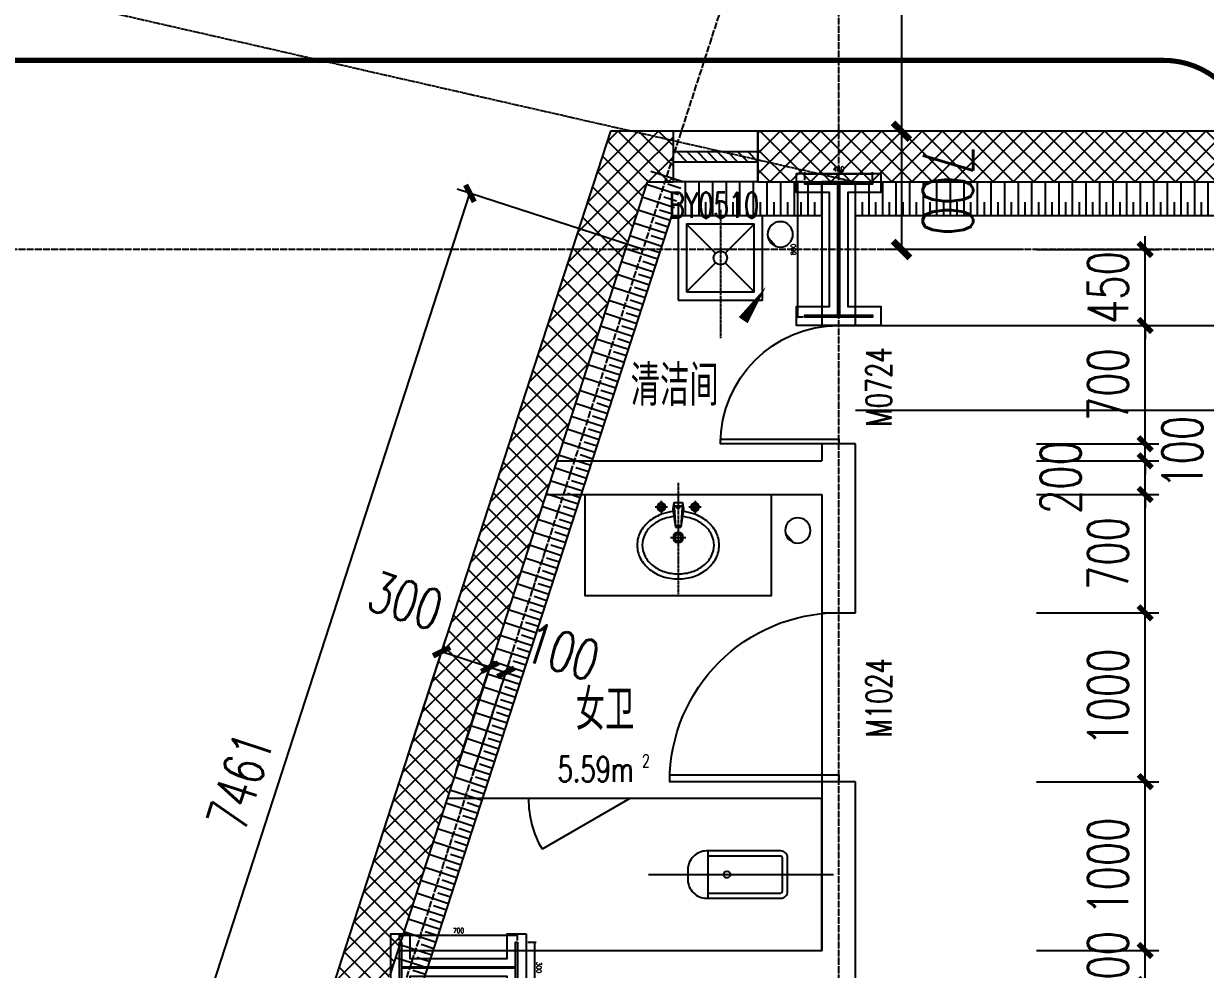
# Model space of a CAD drawing. Extents: x -954573 to 446329, y 489853 to 1226784.
# Drawn here: x -299678 to -292684, y 616459 to 622057 of the extents above; entities that cross this region are included whole.
import ezdxf

# ---------------------------------------------------------------- set-up
doc = ezdxf.new("R2010")
doc.units = 0
doc.header["$LTSCALE"] = 10
doc.header["$MEASUREMENT"] = 0
for name, pattern in [('10平面$0$10平面$1$DOTE', [2.42, 2, -0.2, 0.02, -0.2]), ('10平面$0$DOTE', [2.42, 2, -0.2, 0.02, -0.2]), ('10平面$1$DASH', [0.35, 0.25, -0.1])]:
    doc.linetypes.add(name, pattern=pattern)
doc.layers.get('Defpoints').update_dxf_attribs({"color": 210})
for name, color, linetype in [('10平面$0$10平面$1$A-AXIS-DOTE', 8, '10平面$0$10平面$1$DOTE'), ('10平面$0$99平面图例外参$0$A-HATCH-2', 251, 'Continuous'), ('10平面$0$A-AXIS-D', 8, 'Continuous'), ('10平面$0$A-AXIS-DOTE', 8, '10平面$0$DOTE'), ('10平面$0$A-AXIS-DP', 8, 'Continuous'), ('10平面$0$A-HATCH-2', 8, 'Continuous'), ('10平面$0$A-LIN-V', 8, 'Continuous'), ('10平面$0$A-WC', 8, 'Continuous'), ('10平面$0$A-WINDOW', 8, 'Continuous'), ('10平面$0$AS-COLN', 8, 'Continuous'), ('10平面$0$AS-WALL', 8, 'Continuous'), ('10平面$0$DIM_ELEV', 3, 'Continuous'), ('10平面$0$DIM_SYMB', 8, 'Continuous'), ('10平面$0$PUB_HATCH', 8, 'Continuous'), ('10平面$0$建-房间', 8, 'Continuous'), ('10平面$0$建-窗', 8, 'Continuous'), ('10平面$0$建-门', 8, 'Continuous'), ('10平面$0$建-门窗编号', 8, 'Continuous'), ('A-LIN-V', 9, 'Continuous')]:
    doc.layers.add(name, color=color, linetype=linetype)
doc.styles.add('10平面$0$_TCH_DIM_T3', font='SIMPLEX', dxfattribs={"width": 0.705882, "bigfont": 'GBCBIG'})
doc.styles.add('10平面$0$_TCH_SPACE', font='SIMPLEX', dxfattribs={"height": 5, "bigfont": 'GBCBIG'})
doc.styles.add('10平面$0$A-WIN-LABEL', font='SIMPLEX', dxfattribs={"bigfont": 'GBCBIG'})
doc.dimstyles.new('10平面$0$_TCH_ARCH&&10', dxfattribs={"dimtxt": 29.75, "dimasz": 10, "dimexe": 10, "dimexo": 10, "dimgap": 12.625, "dimtad": 1, "dimdec": 0, "dimzin": 0, "dimdsep": 46, "dimtxsty": '10平面$0$_TCH_DIM_T3', "dimblk": '10平面$0$_ArchTick', "dimcen": 0.09, "dimclrt": 7, "dimazin": 2, "dimtfac": 1, "dimtdec": 0, "dimtix": 1, "dimtmove": 2, "dimatfit": 3, "dimfxl": 0, "dimtolj": 1, "dimtzin": 0, "dimarcsym": 0})
doc.dimstyles.new('10平面$0$_TCH_ARCH&&100', dxfattribs={"dimtxt": 297.5, "dimasz": 100, "dimexe": 100, "dimexo": 100, "dimgap": 126.25, "dimtad": 1, "dimdec": 0, "dimzin": 0, "dimdsep": 46, "dimtxsty": '10平面$0$_TCH_DIM_T3', "dimblk": '10平面$0$_ArchTick', "dimcen": 0.09, "dimclrt": 7, "dimazin": 2, "dimtfac": 1, "dimtdec": 0, "dimtix": 1, "dimtmove": 2, "dimatfit": 3, "dimfxl": 0, "dimtolj": 1, "dimtzin": 0, "dimarcsym": 0})
doc.dimstyles.new('10平面$0$_TCH_ARCH&&80', dxfattribs={"dimtxt": 238, "dimasz": 80, "dimexe": 80, "dimexo": 80, "dimgap": 101, "dimtad": 1, "dimdec": 0, "dimzin": 0, "dimdsep": 46, "dimtxsty": '10平面$0$_TCH_DIM_T3', "dimblk": '10平面$0$_ArchTick', "dimcen": 0.09, "dimclrt": 7, "dimazin": 2, "dimtfac": 1, "dimtdec": 0, "dimtix": 1, "dimtmove": 2, "dimatfit": 3, "dimfxl": 0, "dimtolj": 1, "dimtzin": 0, "dimarcsym": 0})
pattern_1 = [(45, (60, 0), (-60.000061, 60.000061), []), (135, (60, 0), (-60.000061, -60.000061), [])]

# ---------------------------------------------------------------- blocks, each defined once
blk = doc.blocks.new('10平面$0$_ArchTick')
at = {"color": 0, "linetype": 'ByBlock', "const_width": 0.4}
blk.add_lwpolyline([(-0.5, -0.5), (0.5, 0.5)], dxfattribs=at)
blk = doc.blocks.new('*D2904')
at = {"layer": '10平面$0$A-AXIS-D', "color": 0, "lineweight": -2}
for p, q in [((-73024, -183400), (-73846.2, -183400)), ((-73746.2, -183400), (-73746.2, -184100)), ((-73024, -184100), (-73846.2, -184100))]:
    blk.add_line(p, q, dxfattribs=at)
at = {"layer": 'Defpoints', "color": 0}
for p in [(-72924, -183400), (-73746.2, -184100), (-72924, -184100)]:
    blk.add_point(p, dxfattribs=at)
at = {"layer": '10平面$0$A-AXIS-D', "color": 0, "lineweight": -2, "xscale": 100, "yscale": 100, "zscale": 100}
for p, rotation in [((-73746.2, -183400), 90), ((-73746.2, -184100), 270)]:
    blk.add_blockref('10平面$0$_ArchTick', p, dxfattribs=dict(at, rotation=rotation))
at = {"layer": '10平面$0$A-AXIS-D', "color": 7, "insert": (-73471.2, -183750), "char_height": 297.5, "attachment_point": 5, "rotation": 270, "style": '10平面$0$_TCH_DIM_T3'}
blk.add_mtext('\\A1;700', dxfattribs=at)
blk = doc.blocks.new('*D2905')
at = {"layer": '10平面$0$A-AXIS-D', "color": 0, "lineweight": -2}
for p, q in [((-73024, -165400), (-73846.2, -165400)), ((-73746.2, -165400), (-73746.2, -183400)), ((-73024, -183400), (-73846.2, -183400))]:
    blk.add_line(p, q, dxfattribs=at)
at = {"layer": 'Defpoints', "color": 0}
for p in [(-72924, -165400), (-73746.2, -183400), (-72924, -183400)]:
    blk.add_point(p, dxfattribs=at)
at = {"layer": '10平面$0$A-AXIS-D', "color": 0, "lineweight": -2, "xscale": 100, "yscale": 100, "zscale": 100}
for p, rotation in [((-73746.2, -165400), 90), ((-73746.2, -183400), 270)]:
    blk.add_blockref('10平面$0$_ArchTick', p, dxfattribs=dict(at, rotation=rotation))
at = {"layer": '10平面$0$A-AXIS-D', "color": 7, "insert": (-73471.2, -174400), "char_height": 297.5, "attachment_point": 5, "rotation": 270, "style": '10平面$0$_TCH_DIM_T3'}
blk.add_mtext('\\A1;18000', dxfattribs=at)
blk = doc.blocks.new('10平面$0$A$C34D37DA4')
at = {"ltscale": 0.5}
for points in [[(-250, -107.7), (250, -107.7), (250, 392.3), (-250, 392.3)], [(-200, -57.7), (200, -57.7), (200, 342.3), (-200, 342.3)]]:
    blk.add_lwpolyline(points, close=True, dxfattribs=at)
for points in [[(-200, 342.3), (-28.3, 170.5)], [(28.3, 170.5), (200, 342.3)], [(-200, -57.7), (-28.3, 114)], [(28.3, 114), (200, -57.7)]]:
    blk.add_lwpolyline(points, dxfattribs=at)
blk.add_circle((0, 142.3), 40, dxfattribs=at)
at = {"layer": '10平面$0$A-AXIS-DOTE'}
blk.add_lwpolyline([(0, 427.4), (0, -332.6)], dxfattribs=at)
blk = doc.blocks.new('10平面$0$4324324')
at = {"layer": '10平面$0$A-HATCH-2', "linetype": '10平面$1$DASH'}
for p, q in [((-294754.2, 620270), (-135554.2, 620270)), ((-294754.2, 619770), (-135554.2, 619770))]:
    blk.add_line(p, q, dxfattribs=at)
blk = doc.blocks.new('*D3408')
at = {"layer": '10平面$0$A-AXIS-DP', "color": 0, "lineweight": -2}
for p, q in [((-165054.2, 621030), (-165054.2, 621078.7)), ((-165054.2, 621068.7), (-164654.2, 621068.7)), ((-164654.2, 621030), (-164654.2, 621078.7))]:
    blk.add_line(p, q, dxfattribs=at)
at = {"layer": 'Defpoints', "color": 0}
for p in [(-164654.2, 621068.7), (-165054.2, 621020), (-164654.2, 621020)]:
    blk.add_point(p, dxfattribs=at)
at = {"layer": '10平面$0$A-AXIS-DP', "color": 0, "lineweight": -2, "xscale": 10, "yscale": 10, "zscale": 10, "rotation": 180}
blk.add_blockref('10平面$0$_ArchTick', (-165054.2, 621068.7), dxfattribs=at)
at = {"layer": '10平面$0$A-AXIS-DP', "color": 0, "lineweight": -2, "xscale": 10, "yscale": 10, "zscale": 10}
blk.add_blockref('10平面$0$_ArchTick', (-164654.2, 621068.7), dxfattribs=at)
at = {"layer": '10平面$0$A-AXIS-DP', "color": 7, "insert": (-164854.2, 621096.2), "char_height": 29.75, "attachment_point": 5, "style": '10平面$0$_TCH_DIM_T3'}
blk.add_mtext('\\A1;400', dxfattribs=at)
blk = doc.blocks.new('*D3409')
at = {"layer": '10平面$0$A-AXIS-DP', "color": 0, "lineweight": -2}
for p, q in [((-165064.2, 621020), (-165105.4, 621020)), ((-165095.4, 620220), (-165095.4, 621020)), ((-165064.2, 620220), (-165105.4, 620220))]:
    blk.add_line(p, q, dxfattribs=at)
at = {"layer": 'Defpoints', "color": 0}
for p in [(-165095.4, 621020), (-165054.2, 621020), (-165054.2, 620220)]:
    blk.add_point(p, dxfattribs=at)
at = {"layer": '10平面$0$A-AXIS-DP', "color": 0, "lineweight": -2, "xscale": 10, "yscale": 10, "zscale": 10}
for p, rotation in [((-165095.4, 621020), 90), ((-165095.4, 620220), 270)]:
    blk.add_blockref('10平面$0$_ArchTick', p, dxfattribs=dict(at, rotation=rotation))
at = {"layer": '10平面$0$A-AXIS-DP', "color": 7, "insert": (-165122.9, 620620), "char_height": 29.75, "attachment_point": 5, "rotation": 90, "style": '10平面$0$_TCH_DIM_T3'}
blk.add_mtext('\\A1;800', dxfattribs=at)
blk = doc.blocks.new('*D3404')
at = {"layer": '10平面$0$A-AXIS-DP', "color": 0, "lineweight": -2}
for p, q in [((-195790, 766880), (-195790, 766928.7)), ((-195790, 766918.7), (-195490, 766918.7)), ((-195490, 766880), (-195490, 766928.7))]:
    blk.add_line(p, q, dxfattribs=at)
at = {"layer": 'Defpoints', "color": 0}
for p in [(-195790, 766870), (-195490, 766918.7), (-195490, 766870)]:
    blk.add_point(p, dxfattribs=at)
at = {"layer": '10平面$0$A-AXIS-DP', "color": 0, "lineweight": -2, "xscale": 10, "yscale": 10, "zscale": 10, "rotation": 180}
blk.add_blockref('10平面$0$_ArchTick', (-195790, 766918.7), dxfattribs=at)
at = {"layer": '10平面$0$A-AXIS-DP', "color": 0, "lineweight": -2, "xscale": 10, "yscale": 10, "zscale": 10}
blk.add_blockref('10平面$0$_ArchTick', (-195490, 766918.7), dxfattribs=at)
at = {"layer": '10平面$0$A-AXIS-DP', "color": 7, "insert": (-195640, 766946.2), "char_height": 29.75, "attachment_point": 5, "style": '10平面$0$_TCH_DIM_T3'}
blk.add_mtext('\\A1;300', dxfattribs=at)
blk = doc.blocks.new('*D3405')
at = {"layer": '10平面$0$A-AXIS-DP', "color": 0, "lineweight": -2}
for p, q in [((-195800, 766820), (-195841.2, 766820)), ((-195831.2, 766120), (-195831.2, 766820)), ((-195800, 766120), (-195841.2, 766120))]:
    blk.add_line(p, q, dxfattribs=at)
at = {"layer": 'Defpoints', "color": 0}
for p in [(-195831.2, 766820), (-195790, 766820), (-195790, 766120)]:
    blk.add_point(p, dxfattribs=at)
at = {"layer": '10平面$0$A-AXIS-DP', "color": 0, "lineweight": -2, "xscale": 10, "yscale": 10, "zscale": 10}
for p, rotation in [((-195831.2, 766820), 90), ((-195831.2, 766120), 270)]:
    blk.add_blockref('10平面$0$_ArchTick', p, dxfattribs=dict(at, rotation=rotation))
at = {"layer": '10平面$0$A-AXIS-DP', "color": 7, "insert": (-195858.7, 766470), "char_height": 29.75, "attachment_point": 5, "rotation": 90, "style": '10平面$0$_TCH_DIM_T3'}
blk.add_mtext('\\A1;700', dxfattribs=at)
blk = doc.blocks.new('10平面$0$45345')
at = {"layer": '10平面$0$A-WC'}
h = blk.add_hatch(dxfattribs=at)
h.set_pattern_fill('ANSI31', color=256, scale=10)
h.set_pattern_definition([(30, (40598742844.535, 3385776346.45), (-7.9375, 13.74815), [])])
edge = h.paths.add_edge_path()
edge.add_arc((40598742441.347763, 3385774511.717568), 50, 0, 360)
blk.add_circle((40598742441.347763, 3385774511.717568), 50, dxfattribs=at)
blk = doc.blocks.new('10平面$0$3132')
at = {"layer": '10平面$0$DIM_ELEV', "linetype": '10平面$1$DASH', "const_width": 30}
blk.add_lwpolyline([(-300250, 621840), (-292930, 621840, -0.414214), (-292430, 621340), (-292430, 609770, -0.414214), (-292930, 609270), (-300250, 609270, -0.414214), (-300750, 609770), (-300750, 621340, -0.414214)], format="xyb", close=True, dxfattribs=at)
blk = doc.blocks.new('10平面$0$99平面图例外参$0$$LinePat$填挖边坡')
at = {"color": 0}
for p, q in [((0, 0), (0, -1500)), ((300, 0), (300, -600))]:
    blk.add_line(p, q, dxfattribs=at)
at = {"layer": 'Defpoints', "color": 0}
blk.add_point((600, 0), dxfattribs=at)
blk = doc.blocks.new('10平面$0$34242343243')
at = {"layer": '10平面$0$A-LIN-V'}
for p, q in [((-298648.3, 612270), (-295841.6, 620920.1)), ((-294954.2, 620920.1), (-295841.6, 620920.1)), ((-281908.2, 620920.1), (-294754.2, 620920.1))]:
    blk.add_line(p, q, dxfattribs=at)
at = {"layer": '10平面$0$99平面图例外参$0$A-HATCH-2', "color": 203, "yscale": 0.1333333333333333, "zscale": 0.1333333333333333}
for p, xscale, rotation in [((-295776.7, 621120.1), 0.1336816803580045, 252.0237134181385), ((-295801.5, 621043.8), 0.1336816803580045, 252.0237134181385), ((-295761, 620920.1), 0.1344628163811462, 179.9999999990455), ((-295680.3, 620920.1), 0.1344628163811462, 179.9999999990455), ((-295599.6, 620920.1), 0.1344628163811462, 179.9999999990455), ((-295518.9, 620920.1), 0.1344628163811462, 179.9999999990455), ((-295438.3, 620920.1), 0.1344628163811462, 179.9999999990455), ((-295357.6, 620920.1), 0.1344628163811462, 179.9999999990455), ((-295276.9, 620920.1), 0.1344628163811462, 179.9999999990455), ((-295196.2, 620920.1), 0.1344628163811462, 179.9999999990455), ((-295115.5, 620920.1), 0.1344628163811462, 179.9999999990455), ((-295034.9, 620920.1), 0.1344628163811462, 179.9999999990455), ((-294954.2, 620920.1), 0.1344628163811462, 179.9999999990455), ((-294673.9, 620920.1), 0.1338124999985388, 179.9999999990436), ((-294593.6, 620920.1), 0.1338124999985388, 179.9999999990436), ((-294513.3, 620920.1), 0.1338124999985388, 179.9999999990436), ((-294433, 620920.1), 0.1338124999985388, 179.9999999990436), ((-294352.7, 620920.1), 0.1338124999985388, 179.9999999990436), ((-294272.5, 620920.1), 0.1338124999985388, 179.9999999990436), ((-294192.2, 620920.1), 0.1338124999985388, 179.9999999990436), ((-294111.9, 620920.1), 0.1338124999985388, 179.9999999990436), ((-294031.6, 620920.1), 0.1338124999985388, 179.9999999990436), ((-293951.3, 620920.1), 0.1338124999985388, 179.9999999990436), ((-293871, 620920.1), 0.1338124999985388, 179.9999999990436), ((-293790.7, 620920.1), 0.1338124999985388, 179.9999999990436), ((-293710.4, 620920.1), 0.1338124999985388, 179.9999999990436), ((-293630.2, 620920.1), 0.1338124999985388, 179.9999999990436), ((-293549.9, 620920.1), 0.1338124999985388, 179.9999999990436), ((-293469.6, 620920.1), 0.1338124999985388, 179.9999999990436), ((-293389.3, 620920.1), 0.1338124999985388, 179.9999999990436), ((-293309, 620920.1), 0.1338124999985388, 179.9999999990436), ((-293228.7, 620920.1), 0.1338124999985388, 179.9999999990436), ((-293148.4, 620920.1), 0.1338124999985388, 179.9999999990436), ((-293068.1, 620920.1), 0.1338124999985388, 179.9999999990436), ((-292987.9, 620920.1), 0.1338124999985388, 179.9999999990436), ((-292907.6, 620920.1), 0.1338124999985388, 179.9999999990436), ((-292827.3, 620920.1), 0.1338124999985388, 179.9999999990436), ((-292747, 620920.1), 0.1338124999985388, 179.9999999990436), ((-292666.7, 620920.1), 0.1338124999985388, 179.9999999990436), ((-295826.3, 620967.5), 0.1336816803580045, 252.0237134181385), ((-295851, 620891.2), 0.1336816803580045, 252.0237134181385), ((-295875.8, 620814.9), 0.1336816803580045, 252.0237134181385), ((-295900.5, 620738.6), 0.1336816803580045, 252.0237134181385), ((-295925.3, 620662.3), 0.1336816803580045, 252.0237134181385), ((-295950, 620586), 0.1336816803580045, 252.0237134181385), ((-295974.8, 620509.7), 0.1336816803580045, 252.0237134181385), ((-295999.5, 620433.4), 0.1336816803580045, 252.0237134181385), ((-296024.3, 620357.1), 0.1336816803580045, 252.0237134181385), ((-296049, 620280.8), 0.1336816803580045, 252.0237134181385), ((-296073.8, 620204.5), 0.1336816803580045, 252.0237134181385), ((-296098.6, 620128.2), 0.1336816803580045, 252.0237134181385), ((-296123.3, 620051.9), 0.1336816803580045, 252.0237134181385), ((-296148.1, 619975.6), 0.1336816803580045, 252.0237134181385), ((-296172.8, 619899.4), 0.1336816803580045, 252.0237134181385), ((-296197.6, 619823.1), 0.1336816803580045, 252.0237134181385), ((-296222.3, 619746.8), 0.1336816803580045, 252.0237134181385), ((-296247.1, 619670.5), 0.1336816803580045, 252.0237134181385), ((-296271.8, 619594.2), 0.1336816803580045, 252.0237134181385), ((-296296.6, 619517.9), 0.1336816803580045, 252.0237134181385), ((-296321.3, 619441.6), 0.1336816803580045, 252.0237134181385), ((-296346.1, 619365.3), 0.1336816803580045, 252.0237134181385), ((-296370.9, 619289), 0.1336816803580045, 252.0237134181385), ((-296395.6, 619212.7), 0.1336816803580045, 252.0237134181385), ((-296420.4, 619136.4), 0.1336816803580045, 252.0237134181385), ((-296445.1, 619060.1), 0.1336816803580045, 252.0237134181385), ((-296469.9, 618983.8), 0.1336816803580045, 252.0237134181385), ((-296494.6, 618907.5), 0.1336816803580045, 252.0237134181385), ((-296519.4, 618831.2), 0.1336816803580045, 252.0237134181385), ((-296544.1, 618755), 0.1336816803580045, 252.0237134181385), ((-296568.9, 618678.7), 0.1336816803580045, 252.0237134181385), ((-296593.6, 618602.4), 0.1336816803580045, 252.0237134181385), ((-296618.4, 618526.1), 0.1336816803580045, 252.0237134181385), ((-296643.1, 618449.8), 0.1336816803580045, 252.0237134181385), ((-296667.9, 618373.5), 0.1336816803580045, 252.0237134181385), ((-296692.7, 618297.2), 0.1336816803580045, 252.0237134181385), ((-296717.4, 618220.9), 0.1336816803580045, 252.0237134181385), ((-296742.2, 618144.6), 0.1336816803580045, 252.0237134181385), ((-296766.9, 618068.3), 0.1336816803580045, 252.0237134181385), ((-296791.7, 617992), 0.1336816803580045, 252.0237134181385), ((-296816.4, 617915.7), 0.1336816803580045, 252.0237134181385), ((-296841.2, 617839.4), 0.1336816803580045, 252.0237134181385), ((-296865.9, 617763.1), 0.1336816803580045, 252.0237134181385), ((-296890.7, 617686.8), 0.1336816803580045, 252.0237134181385), ((-296915.4, 617610.5), 0.1336816803580045, 252.0237134181385), ((-296940.2, 617534.3), 0.1336816803580045, 252.0237134181385), ((-296965, 617458), 0.1336816803580045, 252.0237134181385), ((-296989.7, 617381.7), 0.1336816803580045, 252.0237134181385), ((-297014.5, 617305.4), 0.1336816803580045, 252.0237134181385), ((-297039.2, 617229.1), 0.1336816803580045, 252.0237134181385), ((-297064, 617152.8), 0.1336816803580045, 252.0237134181385), ((-297088.7, 617076.5), 0.1336816803580045, 252.0237134181385), ((-297113.5, 617000.2), 0.1336816803580045, 252.0237134181385), ((-297138.2, 616923.9), 0.1336816803580045, 252.0237134181385), ((-297163, 616847.6), 0.1336816803580045, 252.0237134181385), ((-297187.7, 616771.3), 0.1336816803580045, 252.0237134181385), ((-297212.5, 616695), 0.1336816803580045, 252.0237134181385), ((-297237.3, 616618.7), 0.1336816803580045, 252.0237134181385), ((-297262, 616542.4), 0.1336816803580045, 252.0237134181385), ((-297286.8, 616466.1), 0.1336816803580045, 252.0237134181385)]:
    blk.add_blockref('10平面$0$99平面图例外参$0$$LinePat$填挖边坡', p, dxfattribs=dict(at, xscale=xscale, rotation=rotation))
blk = doc.blocks.new('10平面$0$343243')
at = {"layer": '10平面$0$10平面$1$A-AXIS-DOTE'}
blk.add_lwpolyline([(-137039.2, 783550), (-137039.2, 784210)], dxfattribs=at)
at = {"layer": '10平面$0$A-WC'}
for p, q in [((-137084.2, 783875), (-136994.1, 783875)), ((-137039.2, 783829.9), (-137039.2, 783920.1)), ((-137070.6, 783706.5), (-137055.9, 783814.2)), ((-137064.2, 783667.6), (-137055.9, 783814.2)), ((-137056.4, 783804.1), (-137022, 783804.1)), ((-137055.9, 783814.2), (-137022.5, 783814.2)), ((-137014.2, 783667.6), (-137022.5, 783814.2)), ((-137007.7, 783706.5), (-137022.5, 783814.2)), ((-137139.2, 783657.5), (-137139.2, 783730.5)), ((-136939.2, 783657.5), (-136939.2, 783730.5)), ((-137175.7, 783694), (-137102.7, 783694)), ((-137064.2, 783667.6), (-137070.6, 783706.5)), ((-137064.2, 783667.6), (-137014.2, 783667.6)), ((-137063.1, 783687.3), (-137015.3, 783687.3)), ((-137014.2, 783667.6), (-137007.7, 783706.5)), ((-136975.7, 783694), (-136902.7, 783694))]:
    blk.add_line(p, q, dxfattribs=at)
for points in [[(-137068.6, 783721.5, -0.055034), (-137132.1, 783735, -0.088849), (-137208.4, 783776.4, -0.104988), (-137263.3, 783843.2, -0.12017), (-137282, 783920, -0.12017), (-137263.3, 783996.8, -0.104988), (-137208.4, 784063.6, -0.088849), (-137132.1, 784105, -0.080052), (-137039.2, 784120, -0.080052)], [(-137064.5, 783751.2, -0.056066), (-137122.6, 783763.4, -0.088849), (-137189.7, 783799.8, -0.104988), (-137236.6, 783857, -0.12017), (-137252, 783920, -0.12017), (-137236.6, 783983, -0.104988), (-137189.7, 784040.2, -0.088849), (-137122.6, 784076.6, -0.080052), (-137039.2, 784090, -0.080052)], [(-137039.2, 784120, -0.080052), (-136946.3, 784105, -0.088849), (-136870, 784063.6, -0.104988), (-136815.1, 783996.8, -0.12017), (-136796.4, 783920, -0.12017), (-136815.1, 783843.2, -0.104988), (-136870, 783776.4, -0.088849), (-136946.3, 783735, -0.055034), (-137009.8, 783721.5, -0.080052)], [(-137039.2, 784090, -0.080052), (-136955.7, 784076.6, -0.088849), (-136888.7, 784040.2, -0.104988), (-136841.7, 783983, -0.12017), (-136826.4, 783920, -0.12017), (-136841.7, 783857, -0.104988), (-136888.7, 783799.8, -0.088849), (-136955.7, 783763.4, -0.056066), (-137013.9, 783751.2, -0.080052)]]:
    blk.add_lwpolyline(points, format="xyb", dxfattribs=at)
for centre, radius in [((-137039.2, 783875), 30), ((-137039.2, 783875), 20), ((-137139.2, 783694), 25), ((-136939.2, 783694), 25), ((-137139.2, 783694), 15), ((-136939.2, 783694), 15)]:
    blk.add_circle(centre, radius, dxfattribs=at)
for centre, start, end in [((-137040.4, 783694.7), 80.52523, 279.47477), ((-137038, 783694.7), 260.52523, 99.47477)]:
    blk.add_arc(centre, 7.19, start, end, dxfattribs=at)
blk = doc.blocks.new('*D3639')
at = {"layer": '10平面$0$A-AXIS-DP', "color": 0, "lineweight": -2}
for p, q in [((-297402.9, 617728.2), (-297179.6, 618416.4)), ((-297204.3, 618340.3), (-296919, 618247.7)), ((-297117.6, 617635.7), (-296894.3, 618323.8))]:
    blk.add_line(p, q, dxfattribs=at)
at = {"layer": 'Defpoints', "color": 0}
for p in [(-296919, 618247.7), (-297427.6, 617652.2), (-297142.3, 617559.6)]:
    blk.add_point(p, dxfattribs=at)
at = {"layer": '10平面$0$A-AXIS-DP', "color": 0, "lineweight": -2, "xscale": 80, "yscale": 80, "zscale": 80}
for p, rotation in [((-297204.3, 618340.3), 162.0237134181401), ((-296919, 618247.7), 342.02371341814)]:
    blk.add_blockref('10平面$0$_ArchTick', p, dxfattribs=dict(at, rotation=rotation))
at = {"layer": '10平面$0$A-AXIS-DP', "color": 7, "insert": (-297418, 618640.9), "char_height": 238, "attachment_point": 5, "rotation": 342.02371, "style": '10平面$0$_TCH_DIM_T3'}
blk.add_mtext('\\A1;300', dxfattribs=at)
blk = doc.blocks.new('*D3640')
at = {"layer": '10平面$0$A-AXIS-DP', "color": 0, "lineweight": -2}
for p, q in [((-297117.6, 617635.7), (-296894.3, 618323.8)), ((-297022.4, 617604.8), (-296799.2, 618293)), ((-296919, 618247.7), (-296995.1, 618272.4)), ((-296919, 618247.7), (-296823.8, 618216.9)), ((-296823.8, 618216.9), (-296747.8, 618192.2))]:
    blk.add_line(p, q, dxfattribs=at)
at = {"layer": 'Defpoints', "color": 0}
for p in [(-296823.8, 618216.9), (-297142.3, 617559.6), (-297047.1, 617528.7)]:
    blk.add_point(p, dxfattribs=at)
at = {"layer": '10平面$0$A-AXIS-DP', "color": 0, "lineweight": -2, "xscale": 80, "yscale": 80, "zscale": 80}
for p, rotation in [((-296919, 618247.7), 342.0237134181418), ((-296823.8, 618216.9), 162.0237134181418)]:
    blk.add_blockref('10平面$0$_ArchTick', p, dxfattribs=dict(at, rotation=rotation))
at = {"layer": '10平面$0$A-AXIS-DP', "color": 7, "insert": (-296489.6, 618339.7), "char_height": 238, "attachment_point": 5, "rotation": 342.02371, "style": '10平面$0$_TCH_DIM_T3'}
blk.add_mtext('\\A1;100', dxfattribs=at)
blk = doc.blocks.new('*D3649')
at = {"layer": '10平面$0$A-AXIS-DP', "color": 0, "lineweight": -2}
for p, q in [((-299339.3, 613955.4), (-297036.6, 621052.5)), ((-296011.7, 620720), (-297112.7, 621077.2)), ((-298314.4, 613622.9), (-299415.4, 613980.1))]:
    blk.add_line(p, q, dxfattribs=at)
at = {"layer": 'Defpoints', "color": 0}
for p in [(-297036.6, 621052.5), (-295935.6, 620695.3), (-298238.3, 613598.2)]:
    blk.add_point(p, dxfattribs=at)
at = {"layer": '10平面$0$A-AXIS-DP', "color": 0, "lineweight": -2, "xscale": 80, "yscale": 80, "zscale": 80}
for p, rotation in [((-297036.6, 621052.5), 72.02371341813668), ((-299339.3, 613955.4), 252.0237134181367)]:
    blk.add_blockref('10平面$0$_ArchTick', p, dxfattribs=dict(at, rotation=rotation))
at = {"layer": '10平面$0$A-AXIS-DP', "color": 7, "insert": (-298397.2, 617571.9), "char_height": 238, "attachment_point": 5, "rotation": 72.02371, "style": '10平面$0$_TCH_DIM_T3'}
blk.add_mtext('\\A1;7461', dxfattribs=at)
blk = doc.blocks.new('*D3709')
at = {"layer": '10平面$0$A-AXIS-DP', "color": 0, "lineweight": -2}
for p, q in [((-293040, 616570), (-293040, 616650)), ((-293684.2, 616570), (-292960, 616570)), ((-293040, 616370), (-293040, 616570)), ((-293684.2, 616370), (-292960, 616370)), ((-293040, 616370), (-293040, 616290))]:
    blk.add_line(p, q, dxfattribs=at)
at = {"layer": 'Defpoints', "color": 0}
for p in [(-293764.2, 616570), (-293040, 616570), (-293764.2, 616370)]:
    blk.add_point(p, dxfattribs=at)
at = {"layer": '10平面$0$A-AXIS-DP', "color": 0, "lineweight": -2, "xscale": 80, "yscale": 80, "zscale": 80}
for p, rotation in [((-293040, 616570), 270), ((-293040, 616370), 90)]:
    blk.add_blockref('10平面$0$_ArchTick', p, dxfattribs=dict(at, rotation=rotation))
at = {"layer": '10平面$0$A-AXIS-DP', "color": 7, "insert": (-293260, 616470), "char_height": 238, "attachment_point": 5, "rotation": 90, "style": '10平面$0$_TCH_DIM_T3'}
blk.add_mtext('\\A1;200', dxfattribs=at)
blk = doc.blocks.new('*D3710')
at = {"layer": '10平面$0$A-AXIS-DP', "color": 0, "lineweight": -2}
for p, q in [((-293684.2, 617570), (-292960, 617570)), ((-293040, 616570), (-293040, 617570)), ((-293684.2, 616570), (-292960, 616570))]:
    blk.add_line(p, q, dxfattribs=at)
at = {"layer": 'Defpoints', "color": 0}
for p in [(-293764.2, 617570), (-293040, 617570), (-293764.2, 616570)]:
    blk.add_point(p, dxfattribs=at)
at = {"layer": '10平面$0$A-AXIS-DP', "color": 0, "lineweight": -2, "xscale": 80, "yscale": 80, "zscale": 80}
for p, rotation in [((-293040, 617570), 90), ((-293040, 616570), 270)]:
    blk.add_blockref('10平面$0$_ArchTick', p, dxfattribs=dict(at, rotation=rotation))
at = {"layer": '10平面$0$A-AXIS-DP', "color": 7, "insert": (-293260, 617070), "char_height": 238, "attachment_point": 5, "rotation": 90, "style": '10平面$0$_TCH_DIM_T3'}
blk.add_mtext('\\A1;1000', dxfattribs=at)
blk = doc.blocks.new('*D3711')
at = {"layer": '10平面$0$A-AXIS-DP', "color": 0, "lineweight": -2}
for p, q in [((-293684.2, 618570), (-292960, 618570)), ((-293040, 617570), (-293040, 618570)), ((-293684.2, 617570), (-292960, 617570))]:
    blk.add_line(p, q, dxfattribs=at)
at = {"layer": 'Defpoints', "color": 0}
for p in [(-293764.2, 618570), (-293040, 618570), (-293764.2, 617570)]:
    blk.add_point(p, dxfattribs=at)
at = {"layer": '10平面$0$A-AXIS-DP', "color": 0, "lineweight": -2, "xscale": 80, "yscale": 80, "zscale": 80}
for p, rotation in [((-293040, 618570), 90), ((-293040, 617570), 270)]:
    blk.add_blockref('10平面$0$_ArchTick', p, dxfattribs=dict(at, rotation=rotation))
at = {"layer": '10平面$0$A-AXIS-DP', "color": 7, "insert": (-293260, 618070), "char_height": 238, "attachment_point": 5, "rotation": 90, "style": '10平面$0$_TCH_DIM_T3'}
blk.add_mtext('\\A1;1000', dxfattribs=at)
blk = doc.blocks.new('*D3712')
at = {"layer": '10平面$0$A-AXIS-DP', "color": 0, "lineweight": -2}
for p, q in [((-293684.2, 619270), (-292960, 619270)), ((-293040, 618570), (-293040, 619270)), ((-293684.2, 618570), (-292960, 618570))]:
    blk.add_line(p, q, dxfattribs=at)
at = {"layer": 'Defpoints', "color": 0}
for p in [(-293764.2, 619270), (-293040, 619270), (-293764.2, 618570)]:
    blk.add_point(p, dxfattribs=at)
at = {"layer": '10平面$0$A-AXIS-DP', "color": 0, "lineweight": -2, "xscale": 80, "yscale": 80, "zscale": 80}
for p, rotation in [((-293040, 619270), 90), ((-293040, 618570), 270)]:
    blk.add_blockref('10平面$0$_ArchTick', p, dxfattribs=dict(at, rotation=rotation))
at = {"layer": '10平面$0$A-AXIS-DP', "color": 7, "insert": (-293260, 618920), "char_height": 238, "attachment_point": 5, "rotation": 90, "style": '10平面$0$_TCH_DIM_T3'}
blk.add_mtext('\\A1;700', dxfattribs=at)
blk = doc.blocks.new('*D3713')
at = {"layer": '10平面$0$A-AXIS-DP', "color": 0, "lineweight": -2}
for p, q in [((-293040, 619470), (-293040, 619550)), ((-293684.2, 619470), (-292960, 619470)), ((-293040, 619270), (-293040, 619470)), ((-293684.2, 619270), (-292960, 619270)), ((-293040, 619270), (-293040, 619190))]:
    blk.add_line(p, q, dxfattribs=at)
at = {"layer": 'Defpoints', "color": 0}
for p in [(-293764.2, 619470), (-293040, 619470), (-293764.2, 619270)]:
    blk.add_point(p, dxfattribs=at)
at = {"layer": '10平面$0$A-AXIS-DP', "color": 0, "lineweight": -2, "xscale": 80, "yscale": 80, "zscale": 80}
for p, rotation in [((-293040, 619470), 270), ((-293040, 619270), 90)]:
    blk.add_blockref('10平面$0$_ArchTick', p, dxfattribs=dict(at, rotation=rotation))
at = {"layer": '10平面$0$A-AXIS-DP', "color": 7, "insert": (-293540, 619370), "char_height": 238, "attachment_point": 5, "rotation": 90, "style": '10平面$0$_TCH_DIM_T3'}
blk.add_mtext('\\A1;200', dxfattribs=at)
blk = doc.blocks.new('*D3714')
at = {"layer": '10平面$0$A-AXIS-DP', "color": 0, "lineweight": -2}
for p, q in [((-293040, 619570), (-293040, 619650)), ((-293684.2, 619570), (-292960, 619570)), ((-293040, 619470), (-293040, 619570)), ((-293684.2, 619470), (-292960, 619470)), ((-293040, 619470), (-293040, 619390))]:
    blk.add_line(p, q, dxfattribs=at)
at = {"layer": 'Defpoints', "color": 0}
for p in [(-293764.2, 619570), (-293040, 619570), (-293764.2, 619470)]:
    blk.add_point(p, dxfattribs=at)
at = {"layer": '10平面$0$A-AXIS-DP', "color": 0, "lineweight": -2, "xscale": 80, "yscale": 80, "zscale": 80}
for p, rotation in [((-293040, 619570), 270), ((-293040, 619470), 90)]:
    blk.add_blockref('10平面$0$_ArchTick', p, dxfattribs=dict(at, rotation=rotation))
at = {"layer": '10平面$0$A-AXIS-DP', "color": 7, "insert": (-292820, 619520), "char_height": 238, "attachment_point": 5, "rotation": 90, "style": '10平面$0$_TCH_DIM_T3'}
blk.add_mtext('\\A1;100', dxfattribs=at)
blk = doc.blocks.new('*D3715')
at = {"layer": '10平面$0$A-AXIS-DP', "color": 0, "lineweight": -2}
for p, q in [((-293684.2, 620270), (-292960, 620270)), ((-293040, 619570), (-293040, 620270)), ((-293684.2, 619570), (-292960, 619570))]:
    blk.add_line(p, q, dxfattribs=at)
at = {"layer": 'Defpoints', "color": 0}
for p in [(-293764.2, 620270), (-293040, 620270), (-293764.2, 619570)]:
    blk.add_point(p, dxfattribs=at)
at = {"layer": '10平面$0$A-AXIS-DP', "color": 0, "lineweight": -2, "xscale": 80, "yscale": 80, "zscale": 80}
for p, rotation in [((-293040, 620270), 90), ((-293040, 619570), 270)]:
    blk.add_blockref('10平面$0$_ArchTick', p, dxfattribs=dict(at, rotation=rotation))
at = {"layer": '10平面$0$A-AXIS-DP', "color": 7, "insert": (-293260, 619920), "char_height": 238, "attachment_point": 5, "rotation": 90, "style": '10平面$0$_TCH_DIM_T3'}
blk.add_mtext('\\A1;700', dxfattribs=at)
blk = doc.blocks.new('*D3716')
at = {"layer": '10平面$0$A-AXIS-DP', "color": 0, "lineweight": -2}
for p, q in [((-293040, 620720), (-293040, 620800)), ((-293684.2, 620720), (-292960, 620720)), ((-293040, 620270), (-293040, 620720)), ((-293684.2, 620270), (-292960, 620270)), ((-293040, 620270), (-293040, 620190))]:
    blk.add_line(p, q, dxfattribs=at)
at = {"layer": 'Defpoints', "color": 0}
for p in [(-293764.2, 620720), (-293040, 620720), (-293764.2, 620270)]:
    blk.add_point(p, dxfattribs=at)
at = {"layer": '10平面$0$A-AXIS-DP', "color": 0, "lineweight": -2, "xscale": 80, "yscale": 80, "zscale": 80}
for p, rotation in [((-293040, 620720), 270), ((-293040, 620270), 90)]:
    blk.add_blockref('10平面$0$_ArchTick', p, dxfattribs=dict(at, rotation=rotation))
at = {"layer": '10平面$0$A-AXIS-DP', "color": 7, "insert": (-293260, 620495), "char_height": 238, "attachment_point": 5, "rotation": 90, "style": '10平面$0$_TCH_DIM_T3'}
blk.add_mtext('\\A1;450', dxfattribs=at)
blk = doc.blocks.new('*U3213')
at = {"color": 0}
blk.add_lwpolyline([(500, 0), (500, 1000), (460, 1000), (460, 0)], close=True, dxfattribs=at)
blk.add_arc((500, 0), 1000, 90, 180, dxfattribs=at)
blk = doc.blocks.new('*U3212')
at = {"color": 0, "xscale": 0.001, "yscale": 0.001, "zscale": 0.001}
blk.add_blockref('*U3213', (0, 0), dxfattribs=at)
blk = doc.blocks.new('*U3284')
at = {"color": 0}
for p, q in [((-250, 150), (250, 150)), ((250, 30), (-250, 30)), ((-250, -30), (-190, 30)), ((-190, -30), (-130, 30)), ((-130, -30), (-70, 30)), ((-70, -30), (-10, 30)), ((-10, -30), (50, 30)), ((50, -30), (110, 30)), ((110, -30), (170, 30)), ((170, -30), (230, 30)), ((250, -30), (-250, -30)), ((-250, -150), (250, -150))]:
    blk.add_line(p, q, dxfattribs=at)
for points in [[(-250, -150), (-250, 150)], [(250, -150), (250, 150)]]:
    blk.add_lwpolyline(points, dxfattribs=at)
blk = doc.blocks.new('*U3283')
at = {"color": 0, "xscale": 0.001999999996058992, "yscale": 0.003333333333333334, "zscale": 0.001999999996058992}
blk.add_blockref('*U3284', (0, 0), dxfattribs=at)
blk = doc.blocks.new('10平面$0$dote')
at = {"layer": '10平面$0$A-AXIS-DOTE', "ltscale": 2}
for p, q in [((-74117.8, -264080), (-74117.8, -178596)), ((98696.4, -184100), (-97273.6, -184100))]:
    blk.add_line(p, q, dxfattribs=at)
blk.add_lwpolyline([(-94568.7, -243562.8), (-72924.8, -176855.6)], dxfattribs=at)
at = {"layer": '10平面$0$A-AXIS-D'}
for base, p1, p2, picture, middle in [((-73746.2, -183400), (-72924, -165400), (-72924, -183400), '*D2905', (-73471.2, -174400)), ((-73746.2, -184100), (-72924, -183400), (-72924, -184100), '*D2904', (-73471.2, -183750))]:
    dim = blk.add_linear_dim(base=base, p1=p1, p2=p2, angle=270, dimstyle='10平面$0$_TCH_ARCH&&100', override={"dimgap": 0}, dxfattribs=at)
    dim.commit()
    dim.dimension.update_dxf_attribs({"geometry": picture, "text_midpoint": middle, "dimtype": 129, "text_rotation": 270})
blk = doc.blocks.new('10平面$0$w42343243')
at = {"layer": '10平面$0$A-HATCH-2'}
blk.add_lwpolyline([(-165104.2, 621070), (-164604.2, 621070), (-164604.2, 620958), (-164800.2, 620958), (-164800.2, 620282), (-164604.2, 620282), (-164604.2, 620170), (-165104.2, 620170), (-165104.2, 620282), (-164908.2, 620282), (-164908.2, 620958), (-165104.2, 620958)], close=True, dxfattribs=at)
at = {"layer": '10平面$0$AS-COLN', "color": 3}
blk.add_lwpolyline([(-165054.2, 621020), (-164654.2, 621020), (-164654.2, 621008), (-164850.2, 621008), (-164850.2, 620232), (-164654.2, 620232), (-164654.2, 620220), (-165054.2, 620220), (-165054.2, 620232), (-164858.2, 620232), (-164858.2, 621008), (-165054.2, 621008)], close=True, dxfattribs=at)
at = {"layer": '10平面$0$A-AXIS-DP'}
for p1, p2, distance, picture, middle in [((-165054.2, 621020), (-164654.2, 621020), 48.8, '*D3408', (-164854.2, 621096.2)), ((-165054.2, 620220), (-165054.2, 621020), 41.2, '*D3409', (-165122.9, 620620))]:
    dim = blk.add_aligned_dim(p1=p1, p2=p2, distance=distance, dimstyle='10平面$0$_TCH_ARCH&&10', dxfattribs=at)
    dim.commit()
    dim.dimension.update_dxf_attribs({"geometry": picture, "text_midpoint": middle})
blk = doc.blocks.new('10平面$0$nt66')
at = {"layer": '10平面$0$A-HATCH-2'}
blk.add_lwpolyline([(-195840, 766870), (-195440, 766870), (-195440, 766758), (-195586, 766758), (-195586, 766182), (-195440, 766182), (-195440, 766070), (-195840, 766070), (-195840, 766182), (-195694, 766182), (-195694, 766758), (-195840, 766758)], close=True, dxfattribs=at)
at = {"layer": '10平面$0$AS-COLN'}
blk.add_lwpolyline([(-195790, 766820), (-195490, 766820), (-195490, 766808), (-195636, 766808), (-195636, 766132), (-195490, 766132), (-195490, 766120), (-195790, 766120), (-195790, 766132), (-195644, 766132), (-195644, 766808), (-195790, 766808)], close=True, dxfattribs=at)
at = {"layer": '10平面$0$A-AXIS-DP'}
for p1, p2, distance, picture, middle in [((-195790, 766870), (-195490, 766870), 48.8, '*D3404', (-195640, 766946.2)), ((-195790, 766120), (-195790, 766820), 41.2, '*D3405', (-195858.7, 766470))]:
    dim = blk.add_aligned_dim(p1=p1, p2=p2, distance=distance, dimstyle='10平面$0$_TCH_ARCH&&10', dxfattribs=at)
    dim.commit()
    dim.dimension.update_dxf_attribs({"geometry": picture, "text_midpoint": middle})
blk = doc.blocks.new('10平面$0$42343')
at = {"rotation": 270}
blk.add_blockref('10平面$0$nt66', (-1063574.2, 420830), dxfattribs=at)
at = {"layer": '10平面$0$A-WINDOW'}
blk.add_blockref('10平面$0$w42343243', (-130000, 100), dxfattribs=at)
blk = doc.blocks.new('10平面')
at = {"layer": '10平面$0$PUB_HATCH'}
h = blk.add_hatch(dxfattribs=at)
h.set_pattern_fill('多孔材料', color=256, scale=30, style=0)
h.set_pattern_definition(pattern_1)
h.paths.add_polyline_path([(-295987, 621120.1), (-296205.1, 621420.1), (-296855.2, 619416.3), (-296569.9, 619323.7)])
h = blk.add_hatch(dxfattribs=at)
h.set_pattern_fill('多孔材料', color=256, scale=30, style=0)
h.set_pattern_definition(pattern_1)
h.paths.add_polyline_path([(-295987, 621120.1), (-295832.7, 621120.1), (-295832.7, 621420.1), (-296205.1, 621420.1)])
h = blk.add_hatch(dxfattribs=at)
h.set_pattern_fill('多孔材料', color=256, scale=30, style=0)
h.set_pattern_definition(pattern_1)
h.paths.add_polyline_path([(-281154.2, 621420.1), (-295332.7, 621420.1), (-295332.7, 621120.1), (-281454.2, 621120.1)])
h = blk.add_hatch(dxfattribs=at)
h.set_pattern_fill('多孔材料', color=256, scale=30, style=0)
h.set_pattern_definition(pattern_1)
h.paths.add_polyline_path([(-296569.9, 619323.7), (-296855.2, 619416.3), (-297796.2, 616516.3), (-297510.8, 616423.7)])
h = blk.add_hatch(dxfattribs=at)
h.set_pattern_fill('多孔材料', color=256, scale=30, style=0)
h.set_pattern_definition(pattern_1)
h.paths.add_polyline_path([(-297510.8, 616423.7), (-297796.2, 616516.3), (-298694.9, 613746.3), (-298409.5, 613653.7)])
at = {"layer": '10平面$0$A-AXIS-DOTE'}
blk.add_line((-308329.1, 624210.1), (-294754.2, 621120), dxfattribs=at)
at = {"layer": '10平面$0$A-AXIS-DOTE', "linetype": '10平面$1$DASH'}
blk.add_line((-295980.1, 617020), (-294885.1, 617020), dxfattribs=at)
at = {"layer": '10平面$0$A-WC'}
for p, q in [((-296090, 617470), (-296609.6, 617170)), ((-295626.6, 616880.2), (-295626.6, 617159.8)), ((-295197, 617129.8), (-295626.6, 617129.8)), ((-295187, 616920.2), (-295187, 617119.8)), ((-295626.6, 616910.2), (-295197, 616910.2))]:
    blk.add_line(p, q, dxfattribs=at)
blk.add_lwpolyline([(-296354.2, 619270), (-295254.2, 619270), (-295254.2, 618670), (-296354.2, 618670), (-296354.2, 619270)], dxfattribs=at)
blk.add_lwpolyline([(-294954.2, 617470), (-297171.3, 617470), (-297463.3, 616570), (-294954.2, 616570)], close=True, dxfattribs=at)
blk.add_lwpolyline([(-295197, 616880.2, 0.414214), (-295157, 616920.2), (-295157, 617119.8, 0.414214), (-295197, 617159.8), (-295636.6, 617159.8, 0.414214), (-295746.6, 617049.8), (-295746.6, 616990.2, 0.414214), (-295636.6, 616880.2)], format="xyb", close=True, dxfattribs=at)
blk.add_circle((-295515.6, 617020), 20, dxfattribs=at)
for centre, radius, start, end in [((-296090, 617470), 600, 180, 209.99988), ((-295197, 617119.8), 10, 0, 90), ((-295197, 616920.2), 10, 270, 0)]:
    blk.add_arc(centre, radius, start, end, dxfattribs=at)
for p in [(-295515.6, 617020), (-295157, 617020)]:
    blk.add_point(p, dxfattribs=at)
at = {"layer": '10平面$0$AS-WALL'}
for p, q in [((-296205.1, 621420.1), (-296855.2, 619416.3)), ((-295832.7, 621420.1), (-296205.1, 621420.1)), ((-295832.7, 621120.1), (-295832.7, 621420.1)), ((-281154.2, 621420.1), (-295332.7, 621420.1)), ((-295332.7, 621420.1), (-295332.7, 621120.1)), ((-295987, 621120.1), (-296569.9, 619323.7)), ((-295987, 621120.1), (-295832.7, 621120.1)), ((-295332.7, 621120.1), (-281454.2, 621120.1)), ((-294954.2, 621120), (-294954.2, 620270)), ((-294754.2, 621120), (-294954.2, 621120)), ((-294754.2, 620270), (-294754.2, 621120)), ((-294954.2, 620270), (-294754.2, 620270)), ((-294754.2, 619570), (-294954.2, 619570)), ((-294954.2, 619570), (-294954.2, 619470)), ((-294754.2, 619370), (-294754.2, 619570)), ((-296522.4, 619470), (-294954.2, 619470)), ((-296855.2, 619416.3), (-297796.2, 616516.3)), ((-294754.2, 618570), (-294754.2, 619370)), ((-296569.9, 619323.7), (-297510.8, 616423.7)), ((-296587.3, 619270), (-294954.2, 619270)), ((-294954.2, 619270), (-294954.2, 618570)), ((-294954.2, 618570), (-294754.2, 618570)), ((-294754.2, 617570), (-294954.2, 617570)), ((-294954.2, 617570), (-294954.2, 616570)), ((-294754.2, 616470), (-294754.2, 617570)), ((-297463.3, 616570), (-294954.2, 616570)), ((-297796.2, 616516.3), (-298694.9, 613746.3)), ((-294754.2, 613370), (-294754.2, 616470))]:
    blk.add_line(p, q, dxfattribs=at)
at = {"layer": '10平面$0$DIM_SYMB'}
blk.add_lwpolyline([(-295581, 620063.6, 0, 0, 0), (-295284.2, 620500, 0, 64, 0), (-295419.2, 620301.6, 0, 0, 0)], format="xyseb", dxfattribs=at)
at = {"layer": '10平面$0$建-门'}
blk.add_line((-294954.2, 618570), (-294954.2, 617570), dxfattribs=at)
at = {"layer": '10平面$0$A-AXIS-DP'}
blk.add_blockref('10平面$0$3132', (0, 0), dxfattribs=at)
at = {"layer": '10平面$0$A-LIN-V', "xscale": -1.5, "yscale": 1.5, "zscale": 1.5, "rotation": 342.0237134181253}
for p in [(56357642643.3, -23624702362.3), (56357642746.9, -23624704115.4)]:
    blk.add_blockref('10平面$0$45345', p, dxfattribs=at)
at = {"layer": '10平面$0$A-WC'}
blk.add_blockref('10平面$0$A$C34D37DA4', (-295554.2, 620527.8), dxfattribs=at)
at = {"layer": '10平面$0$A-WINDOW'}
for name in ['10平面$0$42343', '10平面$0$4324324']:
    blk.add_blockref(name, (0, 0), dxfattribs=at)
at = {"layer": '10平面$0$A-WINDOW', "xscale": -1, "rotation": 180}
blk.add_blockref('10平面$0$343243', (-158765, 1402890), dxfattribs=at)
at = {"layer": '10平面$0$AS-WALL'}
blk.add_blockref('10平面$0$dote', (-220736.4, 804820), dxfattribs=at)
at = {"layer": '10平面$0$DIM_SYMB'}
blk.add_blockref('10平面$0$34242343243', (0, 0), dxfattribs=at)
at = {"layer": '10平面$0$建-窗', "color": 5}
ref = blk.add_blockref('*U3283', (-295582.7, 621270.1), dxfattribs=dict(at, xscale=500.000000985252, yscale=-300, zscale=300, rotation=180.0000000003008))
ref.add_attrib('A', 'BY0510', (-295860.2, 620908.2), dxfattribs={"layer": '10平面$0$建-门窗编号', "color": 5, "height": 148.75, "style": '10平面$0$A-WIN-LABEL', "width": 0.705882})
at = {"layer": '10平面$0$建-门'}
ref = blk.add_blockref('*U3212', (-294854.2, 619920), dxfattribs=dict(at, xscale=700, yscale=-700, zscale=199.9999999999998, rotation=269.9999999977665))
ref.add_attrib('A', 'M0724', (-294542.3, 619672.5), dxfattribs={"layer": '10平面$0$建-门窗编号', "height": 148.75, "rotation": 90, "style": '10平面$0$A-WIN-LABEL', "width": 0.705882})
ref = blk.add_blockref('*U3212', (-294854.2, 618070), dxfattribs=dict(at, xscale=1000, yscale=-1000, zscale=199.9999999999998, rotation=269.9999999977625))
ref.add_attrib('A', 'M1024', (-294542.3, 617832.5), dxfattribs={"layer": '10平面$0$建-门窗编号', "height": 148.75, "rotation": 90, "style": '10平面$0$A-WIN-LABEL', "width": 0.705882})
at = {"layer": '10平面$0$建-房间', "style": '10平面$0$_TCH_SPACE'}
for s, p in [('清洁间', (-296085.3, 619795)), ('女卫', (-296410.9, 617875))]:
    blk.add_text(s, height=241.13, dxfattribs=at).set_placement(p)
at = {"layer": '10平面$0$建-房间', "style": '10平面$0$_TCH_SPACE', "width": 0.705882}
for s, height, p in [('5.59m', 148.75, (-296517.5, 617569.3)), ('2', 74.4, (-296017.5, 617656.8))]:
    blk.add_text(s, height=height, dxfattribs=at).set_placement(p)
at = {"layer": '10平面$0$A-AXIS-DP'}
for p1, p2, distance, picture, middle in [((-298238.3, 613598.2), (-295935.6, 620695.3), 1157.5, '*D3649', (-298397.2, 617571.9)), ((-293764.2, 620270), (-293764.2, 620720), -724.2, '*D3716', (-293260, 620495)), ((-293764.2, 619570), (-293764.2, 620270), -724.2, '*D3715', (-293260, 619920)), ((-293764.2, 618570), (-293764.2, 619270), -724.2, '*D3712', (-293260, 618920)), ((-293764.2, 617570), (-293764.2, 618570), -724.2, '*D3711', (-293260, 618070)), ((-293764.2, 616570), (-293764.2, 617570), -724.2, '*D3710', (-293260, 617070)), ((-293764.2, 616370), (-293764.2, 616570), -724.2, '*D3709', (-293260, 616470))]:
    dim = blk.add_aligned_dim(p1=p1, p2=p2, distance=distance, dimstyle='10平面$0$_TCH_ARCH&&80', dxfattribs=at)
    dim.commit()
    dim.dimension.update_dxf_attribs({"geometry": picture, "text_midpoint": middle})
for base, p1, p2, angle, picture, middle in [((-293040, 619570), (-293764.2, 619470), (-293764.2, 619570), 90, '*D3714', (-292820, 619520)), ((-293040, 619470), (-293764.2, 619270), (-293764.2, 619470), 90, '*D3713', (-293540, 619370)), ((-296919, 618247.7), (-297427.6, 617652.2), (-297142.3, 617559.6), 342.02371, '*D3639', (-297418, 618640.9)), ((-296823.8, 618216.9), (-297142.3, 617559.6), (-297047.1, 617528.7), 342.02371, '*D3640', (-296489.6, 618339.7))]:
    dim = blk.add_linear_dim(base=base, p1=p1, p2=p2, angle=angle, dimstyle='10平面$0$_TCH_ARCH&&80', dxfattribs=at)
    dim.commit()
    dim.dimension.update_dxf_attribs({"geometry": picture, "text_midpoint": middle, "dimtype": 129})

msp = doc.modelspace()

# ---------------------------------------------------------------- block references
at = {"layer": 'A-LIN-V'}
msp.add_blockref('10平面', (0, 0), dxfattribs=at)

doc.saveas('drawing.dxf')
